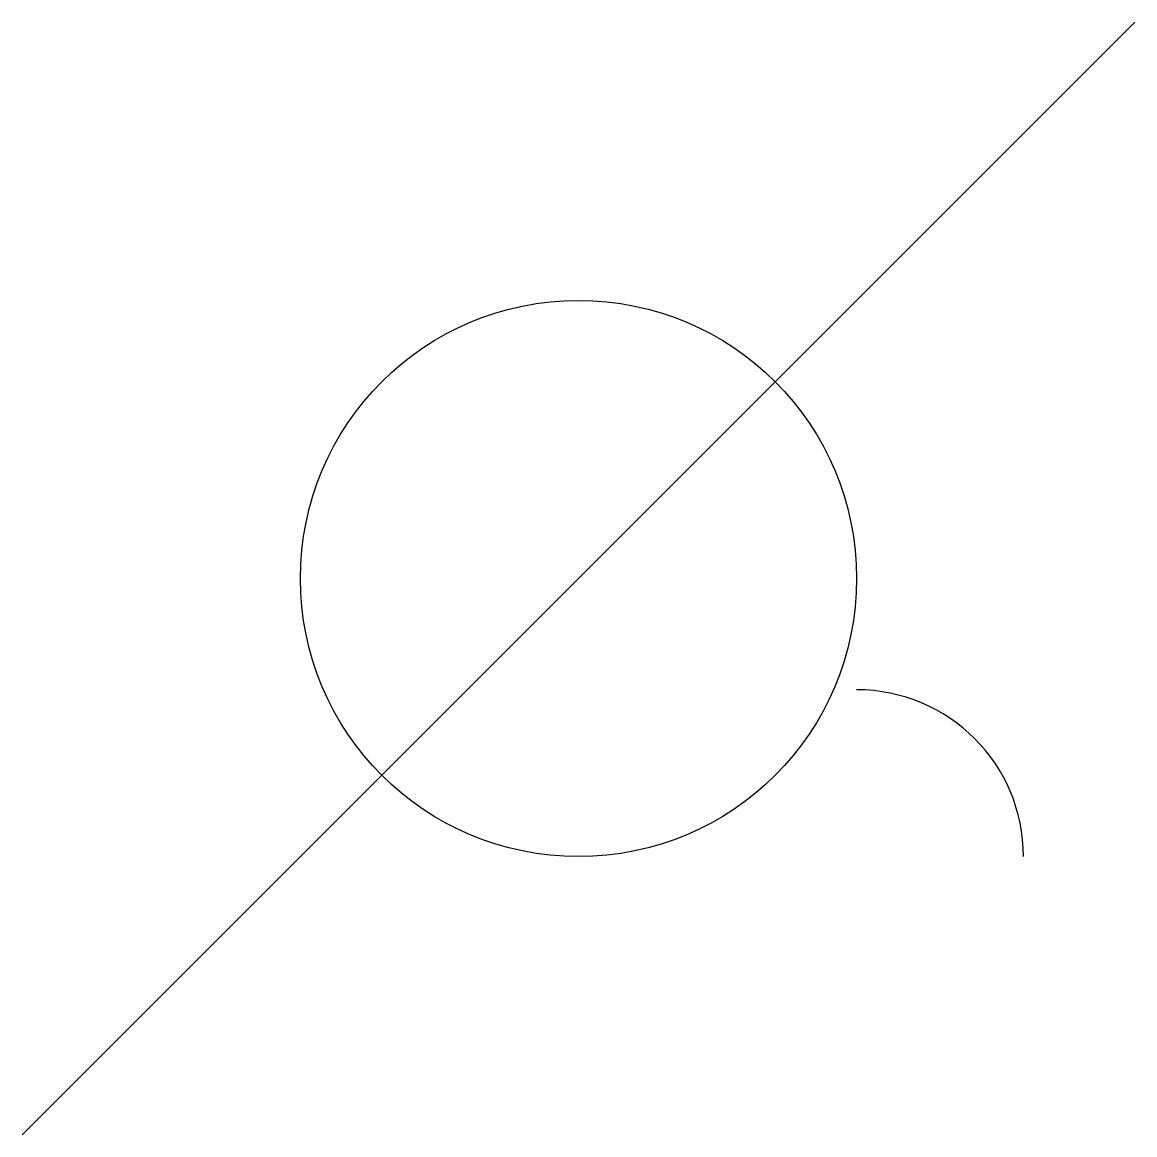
# Model space of a CAD drawing. Extents: x 0 to 100, y 0 to 100.
import ezdxf

# ---------------------------------------------------------------- set-up
doc = ezdxf.new("R2010")
doc.units = 0

msp = doc.modelspace()

# ---------------------------------------------------------------- linework, layer by layer
msp.add_line((0, 0), (100, 100))
msp.add_circle((50, 50), 25)
msp.add_arc((75, 25), 15, 0, 90)

doc.saveas('drawing.dxf')
